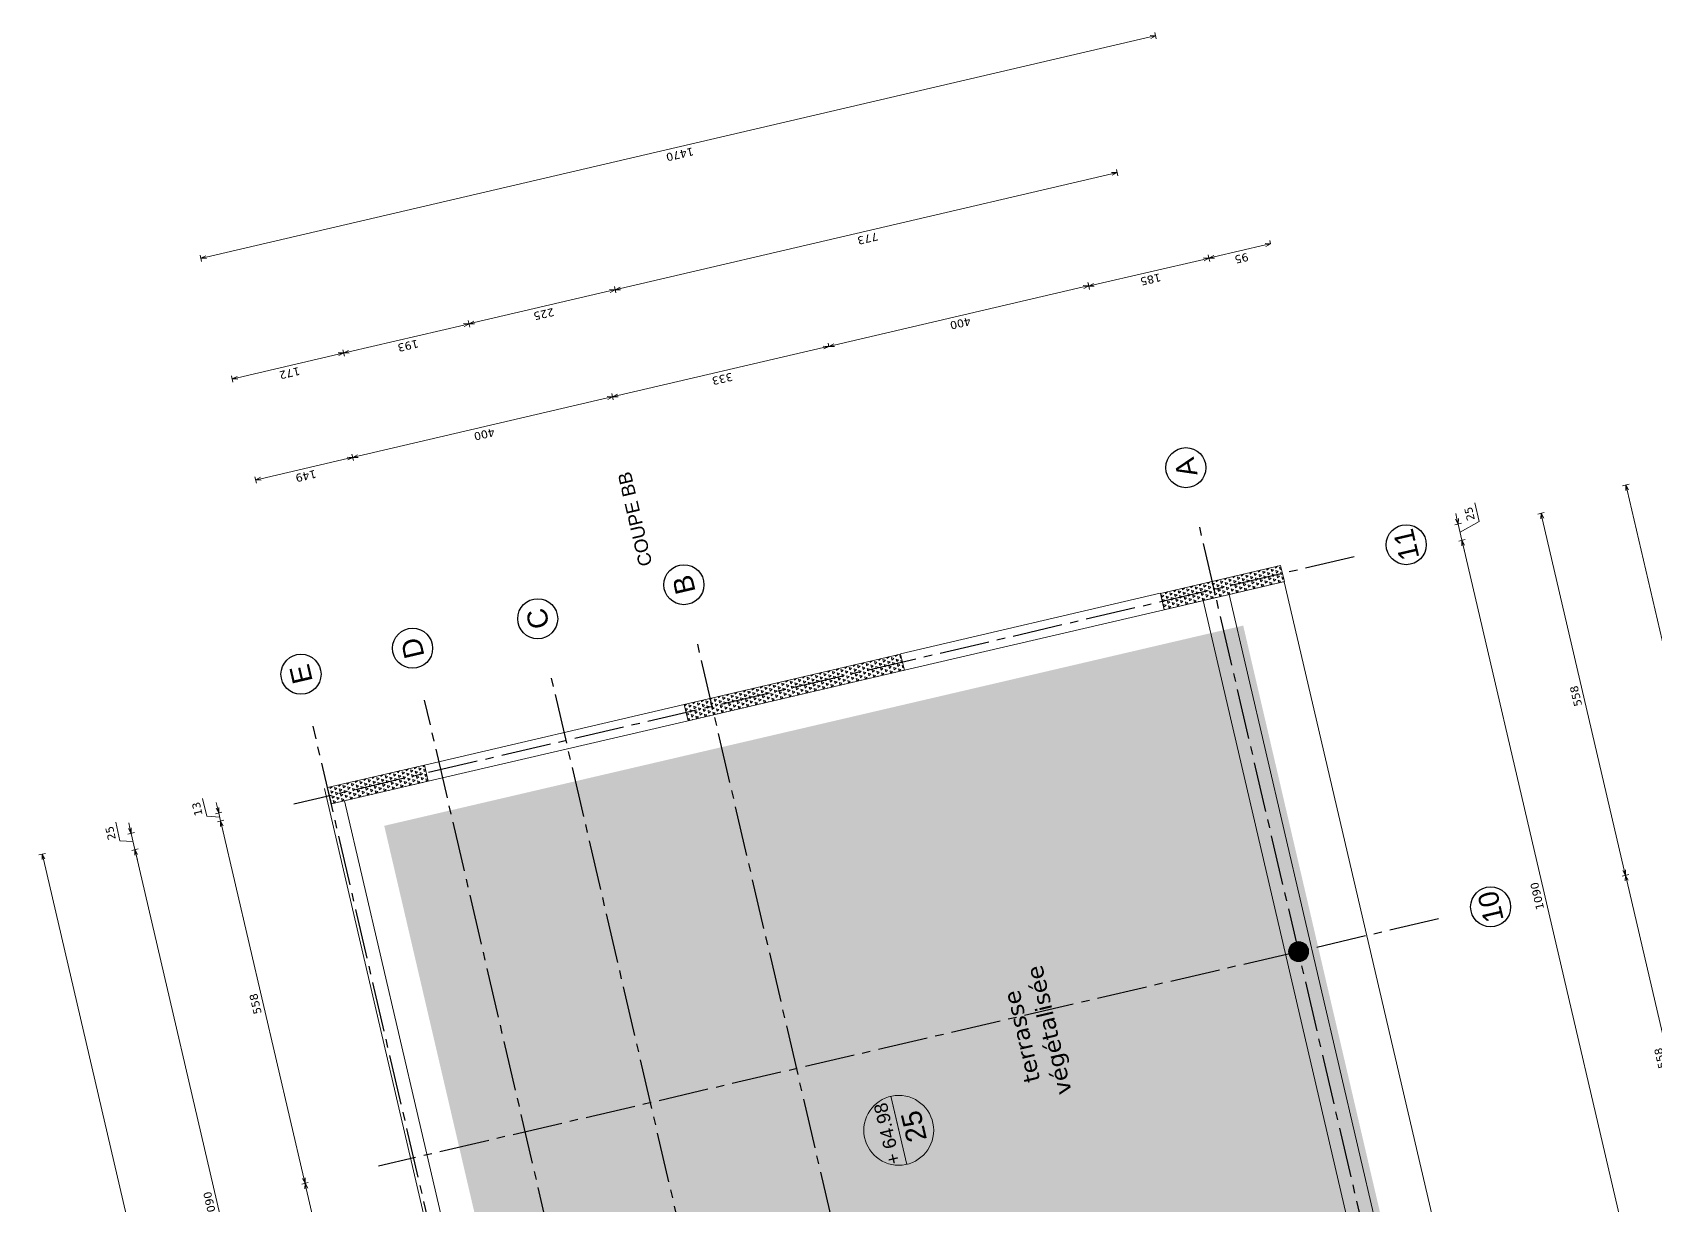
# Model space of a CAD drawing. Header units: metres. Extents: x -49 to 867749, y -579737 to 170817.
# Drawn here: x 596061.15 to 596085.48, y 139718.45 to 139736.03 of the extents above; entities that cross this region are included whole.
import ezdxf
from ezdxf.enums import TextEntityAlignment as Align

# ---------------------------------------------------------------- set-up
doc = ezdxf.new("R2010")
doc.units = ezdxf.units.M
doc.header["$MEASUREMENT"] = 0
doc.header["$PDMODE"] = 3
doc.header["$PDSIZE"] = 0.1
doc.linetypes.add('AXES2', pattern=[1.125, 0.75, -0.125, 0.125, -0.125])
for name, color, linetype in [('00-AXE-0.00', 14, 'AXES2'), ('04-VEGET2-0.15', 80, 'Continuous'), ('06-TXT-DIVERS-0.20', 70, 'Continuous')]:
    doc.layers.add(name, color=color, linetype=linetype)
for name, color, linetype, lineweight in [('ACSP - Bois', 47, 'Continuous', 18), ('ACSP - Béton', 252, 'Continuous', 18), ('ACSP - Cotes', 7, 'Continuous', 18), ('ACSP - Dalle', 250, 'Continuous', 18)]:
    doc.layers.add(name, color=color, linetype=linetype, lineweight=lineweight)
doc.styles.add('ARIAL', font='arial.ttf')
doc.styles.add('COT', font='verdana.ttf')
doc.styles.add('locaux 100', font='verdana.ttf', dxfattribs={"height": 0.22})
doc.styles.get("Standard").update_dxf_attribs({"font": 'arial.ttf'})
doc.dimstyles.new('COT50', dxfattribs={"dimtxt": 0.12, "dimasz": 0.08, "dimexe": 0.05, "dimexo": 0, "dimgap": 0.05, "dimtad": 1, "dimdec": 0, "dimlfac": 100, "dimzin": 0, "dimdsep": 46, "dimtxsty": 'COT', "dimblk": 'OPEN30', "dimcen": 0.04, "dimdle": 0.05, "dimclrd": 256, "dimclre": 256, "dimclrt": 6, "dimadec": 0, "dimazin": 0, "dimtm": 1e-09, "dimtfac": 1, "dimtdec": 0, "dimtmove": 1, "dimatfit": 0, "dimldrblk": 'OPEN30', "dimfxl": 0.05, "dimfxlon": 1, "dimtolj": 1, "dimtzin": 0, "dimlwd": -1, "dimlwe": -1, "dimarcsym": 0})
pattern_1 = [(163.12127, (596202.22875, 139600.27055), (-0.054743143, -0.05126586), [0.0375, -0.0375]), (223.12127, (596202.22875, 139600.27055), (0.017025965, -0.073041882), [0.0375, -0.0375]), (103.12127, (596202.20138, 139600.244915), (-0.071769108, 0.021776023), [0.0375, -0.0375])]

# ---------------------------------------------------------------- blocks, each defined once
blk = doc.blocks.new('_Open30')
at = {"color": 0, "linetype": 'ByBlock', "lineweight": -2}
for p, q in [((-1, 0.27), (0, 0)), ((0, 0), (-1, -0.27)), ((0, 0), (-1, 0))]:
    blk.add_line(p, q, dxfattribs=at)
blk = doc.blocks.new('*D1063')
at = {"layer": 'ACSP - Cotes', "transparency": 16777216}
for p, q in [((596082.534, 139728.409), (596082.632, 139728.432)), ((596085.039, 139717.883), (596082.601, 139728.342)), ((596085.009, 139717.794), (596085.106, 139717.816))]:
    blk.add_line(p, q, dxfattribs=at)
at = {"layer": 'Defpoints', "color": 0, "transparency": 16777216}
for p in [(596082.583, 139728.42), (596078.128, 139727.382), (596080.603, 139716.767)]:
    blk.add_point(p, dxfattribs=at)
at = {"layer": 'ACSP - Cotes', "transparency": 16777216, "xscale": 0.08, "yscale": 0.08, "zscale": 0.08}
for p, rotation in [((596082.583, 139728.42), 103.121270232965), ((596085.057, 139717.805), 283.121270232965)]:
    blk.add_blockref('_Open30', p, dxfattribs=dict(at, rotation=rotation))
at = {"layer": 'ACSP - Cotes', "color": 6, "transparency": 16777216, "insert": (596083.711, 139723.087), "char_height": 0.12, "attachment_point": 5, "rotation": 103.1213, "style": 'COT'}
blk.add_mtext('\\A1;1090', dxfattribs=at)
blk = doc.blocks.new('*D1064')
at = {"layer": 'ACSP - Cotes', "transparency": 16777216}
for p, q in [((596082.838, 139728.704), (596082.773, 139728.982)), ((596082.477, 139728.652), (596082.575, 139728.675)), ((596082.508, 139728.742), (596082.49, 139728.82)), ((596082.583, 139728.42), (596082.526, 139728.664)), ((596082.583, 139728.42), (596082.526, 139728.664)), ((596082.555, 139728.542), (596082.838, 139728.704)), ((596082.534, 139728.409), (596082.632, 139728.432)), ((596082.601, 139728.342), (596082.619, 139728.264))]:
    blk.add_line(p, q, dxfattribs=at)
at = {"layer": 'Defpoints', "color": 0, "transparency": 16777216}
for p in [(596082.526, 139728.664), (596078.072, 139727.625), (596078.128, 139727.382)]:
    blk.add_point(p, dxfattribs=at)
at = {"layer": 'ACSP - Cotes', "transparency": 16777216, "xscale": 0.08, "yscale": 0.08, "zscale": 0.08}
for p, rotation in [((596082.526, 139728.664), 283.121270232965), ((596082.583, 139728.42), 103.121270232965)]:
    blk.add_blockref('_Open30', p, dxfattribs=dict(at, rotation=rotation))
at = {"layer": 'ACSP - Cotes', "color": 6, "transparency": 16777216, "insert": (596082.696, 139728.818), "char_height": 0.12, "attachment_point": 5, "rotation": 103.1213, "style": 'COT'}
blk.add_mtext('\\A1;25', dxfattribs=at)
blk = doc.blocks.new('*D1040')
at = {"layer": 'ACSP - Cotes', "transparency": 16777216}
for p, q in [((596079.636, 139732.848), (596078.867, 139732.669)), ((596079.714, 139732.866), (596079.702, 139732.915)), ((596078.789, 139732.651), (596078.777, 139732.699))]:
    blk.add_line(p, q, dxfattribs=at)
at = {"layer": 'Defpoints', "color": 0, "transparency": 16777216}
for p in [(596079.714, 139732.866), (596078.789, 139732.651), (596078.789, 139732.651)]:
    blk.add_point(p, dxfattribs=at)
at = {"layer": 'ACSP - Cotes', "transparency": 16777216, "xscale": 0.08, "yscale": 0.08, "zscale": 0.08}
for p, rotation in [((596079.714, 139732.866), 13.12127038304243), ((596078.789, 139732.651), 193.1212703830424)]:
    blk.add_blockref('_Open30', p, dxfattribs=dict(at, rotation=rotation))
at = {"layer": 'ACSP - Cotes', "color": 6, "transparency": 16777216, "insert": (596079.277, 139732.649), "char_height": 0.12, "attachment_point": 5, "rotation": 193.1213, "style": 'COT'}
blk.add_mtext('\\A1;95', dxfattribs=at)
blk = doc.blocks.new('*D1041')
at = {"layer": 'ACSP - Cotes', "transparency": 16777216}
for p, q in [((596078.711, 139732.632), (596077.065, 139732.249)), ((596078.789, 139732.651), (596078.8, 139732.602)), ((596076.998, 139732.182), (596076.976, 139732.279))]:
    blk.add_line(p, q, dxfattribs=at)
at = {"layer": 'Defpoints', "color": 0, "transparency": 16777216}
for p in [(596078.789, 139732.651), (596076.987, 139732.231), (596078.061, 139727.623)]:
    blk.add_point(p, dxfattribs=at)
at = {"layer": 'ACSP - Cotes', "transparency": 16777216, "xscale": 0.08, "yscale": 0.08, "zscale": 0.08}
for p, rotation in [((596078.789, 139732.651), 13.12127038304243), ((596076.987, 139732.231), 193.1212703830424)]:
    blk.add_blockref('_Open30', p, dxfattribs=dict(at, rotation=rotation))
at = {"layer": 'ACSP - Cotes', "color": 6, "transparency": 16777216, "insert": (596077.913, 139732.331), "char_height": 0.12, "attachment_point": 5, "rotation": 193.1213, "style": 'COT'}
blk.add_mtext('\\A1;185', dxfattribs=at)
blk = doc.blocks.new('*D1042')
at = {"layer": 'ACSP - Cotes', "transparency": 16777216}
for p, q in [((596061.247, 139723.704), (596061.345, 139723.726)), ((596074.891, 139665.391), (596061.314, 139723.637)), ((596074.86, 139665.302), (596074.958, 139665.325))]:
    blk.add_line(p, q, dxfattribs=at)
at = {"layer": 'Defpoints', "color": 0, "transparency": 16777216}
for p in [(596061.15, 139723.681), (596061.296, 139723.715), (596074.763, 139665.279)]:
    blk.add_point(p, dxfattribs=at)
at = {"layer": 'ACSP - Cotes', "transparency": 16777216, "xscale": 0.08, "yscale": 0.08, "zscale": 0.08}
for p, rotation in [((596061.296, 139723.715), 103.1212703830424), ((596074.909, 139665.314), 283.1212703830424)]:
    blk.add_blockref('_Open30', p, dxfattribs=dict(at, rotation=rotation))
at = {"layer": 'ACSP - Cotes', "color": 6, "transparency": 16777216, "insert": (596067.993, 139694.489), "char_height": 0.12, "attachment_point": 5, "rotation": 103.1213, "style": 'COT'}
blk.add_mtext('\\A1;5997', dxfattribs=at)
blk = doc.blocks.new('*D1043')
at = {"layer": 'ACSP - Cotes', "transparency": 16777216}
for p, q in [((596084.991, 139729.238), (596085.088, 139729.261)), ((596098.635, 139670.926), (596085.058, 139729.172)), ((596098.604, 139670.837), (596098.702, 139670.86))]:
    blk.add_line(p, q, dxfattribs=at)
at = {"layer": 'Defpoints', "color": 0, "transparency": 16777216}
for p in [(596084.581, 139729.143), (596085.04, 139729.25), (596098.194, 139670.741)]:
    blk.add_point(p, dxfattribs=at)
at = {"layer": 'ACSP - Cotes', "transparency": 16777216, "xscale": 0.08, "yscale": 0.08, "zscale": 0.08}
for p, rotation in [((596085.04, 139729.25), 103.1212703830424), ((596098.653, 139670.848), 283.1212703830424)]:
    blk.add_blockref('_Open30', p, dxfattribs=dict(at, rotation=rotation))
at = {"layer": 'ACSP - Cotes', "color": 6, "transparency": 16777216, "insert": (596091.737, 139700.023), "char_height": 0.12, "attachment_point": 5, "rotation": 103.1213, "style": 'COT'}
blk.add_mtext('\\A1;5997', dxfattribs=at)
blk = doc.blocks.new('*D1044')
at = {"layer": 'ACSP - Cotes', "transparency": 16777216}
for p, q in [((596076.987, 139732.231), (596076.974, 139732.285)), ((596076.908, 139732.218), (596073.168, 139731.346)), ((596073.091, 139731.323), (596073.079, 139731.377))]:
    blk.add_line(p, q, dxfattribs=at)
at = {"layer": 'Defpoints', "color": 0, "transparency": 16777216}
for p in [(596076.987, 139732.231), (596073.09, 139731.328), (596073.091, 139731.323)]:
    blk.add_point(p, dxfattribs=at)
at = {"layer": 'ACSP - Cotes', "transparency": 16777216, "xscale": 0.08, "yscale": 0.08, "zscale": 0.08}
for p, rotation in [((596076.986, 139732.236), 13.12127037986355), ((596073.09, 139731.328), 193.1212703798636)]:
    blk.add_blockref('_Open30', p, dxfattribs=dict(at, rotation=rotation))
at = {"layer": 'ACSP - Cotes', "color": 6, "transparency": 16777216, "insert": (596075.063, 139731.673), "char_height": 0.12, "attachment_point": 5, "rotation": 193.1213, "style": 'COT'}
blk.add_mtext('\\A1;400', dxfattribs=at)
blk = doc.blocks.new('*D1065')
at = {"layer": 'ACSP - Cotes', "transparency": 16777216}
for p, q in [((596073.012, 139731.31), (596069.925, 139730.59)), ((596073.091, 139731.323), (596073.079, 139731.377)), ((596069.858, 139730.524), (596069.836, 139730.621))]:
    blk.add_line(p, q, dxfattribs=at)
at = {"layer": 'Defpoints', "color": 0, "transparency": 16777216}
for p in [(596073.091, 139731.323), (596069.847, 139730.572), (596070.922, 139725.959)]:
    blk.add_point(p, dxfattribs=at)
at = {"layer": 'ACSP - Cotes', "transparency": 16777216, "xscale": 0.08, "yscale": 0.08, "zscale": 0.08}
for p, rotation in [((596073.09, 139731.328), 13.12127037986355), ((596069.847, 139730.572), 193.1212703798636)]:
    blk.add_blockref('_Open30', p, dxfattribs=dict(at, rotation=rotation))
at = {"layer": 'ACSP - Cotes', "color": 6, "transparency": 16777216, "insert": (596071.494, 139730.841), "char_height": 0.12, "attachment_point": 5, "rotation": 193.1213, "style": 'COT'}
blk.add_mtext('\\A1;333', dxfattribs=at)
blk = doc.blocks.new('*D1066')
at = {"layer": 'ACSP - Cotes', "transparency": 16777216}
for p, q in [((596069.769, 139730.554), (596066.029, 139729.682)), ((596069.858, 139730.524), (596069.836, 139730.621)), ((596065.963, 139729.615), (596065.94, 139729.713))]:
    blk.add_line(p, q, dxfattribs=at)
at = {"layer": 'Defpoints', "color": 0, "transparency": 16777216}
for p in [(596065.951, 139729.664), (596070.922, 139725.959), (596067.027, 139725.051)]:
    blk.add_point(p, dxfattribs=at)
at = {"layer": 'ACSP - Cotes', "transparency": 16777216, "xscale": 0.08, "yscale": 0.08, "zscale": 0.08}
for p, rotation in [((596069.847, 139730.572), 13.12127037986355), ((596065.951, 139729.664), 193.1212703798636)]:
    blk.add_blockref('_Open30', p, dxfattribs=dict(at, rotation=rotation))
at = {"layer": 'ACSP - Cotes', "color": 6, "transparency": 16777216, "insert": (596067.925, 139730.009), "char_height": 0.12, "attachment_point": 5, "rotation": 193.1213, "style": 'COT'}
blk.add_mtext('\\A1;400', dxfattribs=at)
blk = doc.blocks.new('*D1067')
at = {"layer": 'ACSP - Cotes', "transparency": 16777216}
for p, q in [((596065.874, 139729.646), (596064.575, 139729.343)), ((596065.963, 139729.615), (596065.94, 139729.713)), ((596064.508, 139729.276), (596064.486, 139729.374))]:
    blk.add_line(p, q, dxfattribs=at)
at = {"layer": 'Defpoints', "color": 0, "transparency": 16777216}
for p in [(596064.497, 139729.325), (596067.027, 139725.051), (596065.572, 139724.712)]:
    blk.add_point(p, dxfattribs=at)
at = {"layer": 'ACSP - Cotes', "transparency": 16777216, "xscale": 0.08, "yscale": 0.08, "zscale": 0.08}
for p, rotation in [((596065.951, 139729.664), 13.12127037986355), ((596064.497, 139729.325), 193.1212703798636)]:
    blk.add_blockref('_Open30', p, dxfattribs=dict(at, rotation=rotation))
at = {"layer": 'ACSP - Cotes', "color": 6, "transparency": 16777216, "insert": (596065.25, 139729.385), "char_height": 0.12, "attachment_point": 5, "rotation": 193.1213, "style": 'COT'}
blk.add_mtext('\\A1;149', dxfattribs=at)
blk = doc.blocks.new('*D1081')
at = {"layer": 'ACSP - Cotes', "transparency": 16777216}
for p, q in [((596062.735, 139723.794), (596062.638, 139723.771)), ((596065.142, 139713.245), (596062.704, 139723.704)), ((596065.209, 139713.178), (596065.112, 139713.156))]:
    blk.add_line(p, q, dxfattribs=at)
at = {"layer": 'Defpoints', "color": 0, "transparency": 16777216}
for p in [(596067.541, 139724.914), (596062.686, 139723.782), (596069.966, 139714.287)]:
    blk.add_point(p, dxfattribs=at)
at = {"layer": 'ACSP - Cotes', "transparency": 16777216, "xscale": 0.08, "yscale": 0.08, "zscale": 0.08}
for p, rotation in [((596062.686, 139723.782), 103.1212704065441), ((596065.161, 139713.167), 283.1212704065441)]:
    blk.add_blockref('_Open30', p, dxfattribs=dict(at, rotation=rotation))
at = {"layer": 'ACSP - Cotes', "color": 6, "transparency": 16777216, "insert": (596063.814, 139718.449), "char_height": 0.12, "attachment_point": 5, "rotation": 103.1213, "style": 'COT'}
blk.add_mtext('\\A1;1090', dxfattribs=at)
blk = doc.blocks.new('*D1082')
at = {"layer": 'ACSP - Cotes', "transparency": 16777216}
for p, q in [((596062.462, 139723.916), (596062.398, 139724.194)), ((596062.678, 139724.037), (596062.581, 139724.015)), ((596062.611, 139724.104), (596062.593, 139724.182)), ((596062.686, 139723.782), (596062.629, 139724.026)), ((596062.686, 139723.782), (596062.629, 139724.026)), ((596062.658, 139723.904), (596062.462, 139723.916)), ((596062.735, 139723.794), (596062.638, 139723.771)), ((596062.704, 139723.704), (596062.723, 139723.627))]:
    blk.add_line(p, q, dxfattribs=at)
at = {"layer": 'Defpoints', "color": 0, "transparency": 16777216}
for p in [(596067.481, 139725.157), (596067.541, 139724.914), (596062.629, 139724.026)]:
    blk.add_point(p, dxfattribs=at)
at = {"layer": 'ACSP - Cotes', "transparency": 16777216, "xscale": 0.08, "yscale": 0.08, "zscale": 0.08}
for p, rotation in [((596062.629, 139724.026), 283.1212704065441), ((596062.686, 139723.782), 103.1212704065441)]:
    blk.add_blockref('_Open30', p, dxfattribs=dict(at, rotation=rotation))
at = {"layer": 'ACSP - Cotes', "color": 6, "transparency": 16777216, "insert": (596062.321, 139724.03), "char_height": 0.12, "attachment_point": 5, "rotation": 103.1213, "style": 'COT'}
blk.add_mtext('\\A1;25', dxfattribs=at)
blk = doc.blocks.new('*D1054')
at = {"layer": 'ACSP - Cotes', "transparency": 16777216}
for p, q in [((596065.285, 139718.792), (596065.188, 139718.769)), ((596066.484, 139713.429), (596065.255, 139718.703)), ((596066.551, 139713.363), (596066.454, 139713.34))]:
    blk.add_line(p, q, dxfattribs=at)
at = {"layer": 'Defpoints', "color": 0, "transparency": 16777216}
for p in [(596068.093, 139719.447), (596065.237, 139718.781), (596069.359, 139714.017)]:
    blk.add_point(p, dxfattribs=at)
at = {"layer": 'ACSP - Cotes', "transparency": 16777216, "xscale": 0.08, "yscale": 0.08, "zscale": 0.08}
for p, rotation in [((596065.237, 139718.781), 103.1212703818782), ((596066.502, 139713.351), 283.1212703818782)]:
    blk.add_blockref('_Open30', p, dxfattribs=dict(at, rotation=rotation))
at = {"layer": 'ACSP - Cotes', "color": 6, "transparency": 16777216, "insert": (596065.76, 139716.04), "char_height": 0.12, "attachment_point": 5, "rotation": 103.1213, "style": 'COT'}
blk.add_mtext('\\A1;558', dxfattribs=at)
blk = doc.blocks.new('*D1055')
at = {"layer": 'ACSP - Cotes', "transparency": 16777216}
for p, q in [((596064.02, 139724.222), (596063.922, 139724.199)), ((596065.219, 139718.859), (596063.989, 139724.132)), ((596065.285, 139718.792), (596065.188, 139718.769))]:
    blk.add_line(p, q, dxfattribs=at)
at = {"layer": 'Defpoints', "color": 0, "transparency": 16777216}
for p in [(596066.828, 139724.876), (596063.971, 139724.21), (596068.093, 139719.447)]:
    blk.add_point(p, dxfattribs=at)
at = {"layer": 'ACSP - Cotes', "transparency": 16777216, "xscale": 0.08, "yscale": 0.08, "zscale": 0.08}
for p, rotation in [((596063.971, 139724.21), 103.1212703818782), ((596065.237, 139718.781), 283.1212703818782)]:
    blk.add_blockref('_Open30', p, dxfattribs=dict(at, rotation=rotation))
at = {"layer": 'ACSP - Cotes', "color": 6, "transparency": 16777216, "insert": (596064.494, 139721.47), "char_height": 0.12, "attachment_point": 5, "rotation": 103.1213, "style": 'COT'}
blk.add_mtext('\\A1;558', dxfattribs=at)
blk = doc.blocks.new('*D1056')
at = {"layer": 'ACSP - Cotes', "transparency": 16777216}
for p, q in [((596063.762, 139724.283), (596063.699, 139724.551)), ((596063.925, 139724.41), (596063.906, 139724.488)), ((596063.957, 139724.271), (596063.762, 139724.283)), ((596063.991, 139724.343), (596063.894, 139724.321)), ((596064.02, 139724.222), (596063.922, 139724.199)), ((596063.971, 139724.21), (596063.943, 139724.332)), ((596063.971, 139724.21), (596063.943, 139724.332)), ((596063.989, 139724.132), (596064.007, 139724.054))]:
    blk.add_line(p, q, dxfattribs=at)
at = {"layer": 'Defpoints', "color": 0, "transparency": 16777216}
for p in [(596067.435, 139725.146), (596066.828, 139724.876), (596063.943, 139724.332)]:
    blk.add_point(p, dxfattribs=at)
at = {"layer": 'ACSP - Cotes', "transparency": 16777216, "xscale": 0.08, "yscale": 0.08, "zscale": 0.08}
for p, rotation in [((596063.943, 139724.332), 283.1212703818782), ((596063.971, 139724.21), 103.1212703818782)]:
    blk.add_blockref('_Open30', p, dxfattribs=dict(at, rotation=rotation))
at = {"layer": 'ACSP - Cotes', "color": 6, "transparency": 16777216, "insert": (596063.621, 139724.392), "char_height": 0.12, "attachment_point": 5, "rotation": 103.1213, "style": 'COT'}
blk.add_mtext('\\A1;13', dxfattribs=at)
blk = doc.blocks.new('*D1057')
at = {"layer": 'ACSP - Cotes', "transparency": 16777216}
for p, q in [((596077.423, 139733.883), (596077.401, 139733.98)), ((596077.334, 139733.914), (596069.964, 139732.196)), ((596069.897, 139732.129), (596069.874, 139732.226))]:
    blk.add_line(p, q, dxfattribs=at)
at = {"layer": 'Defpoints', "color": 0, "transparency": 16777216}
for p in [(596077.521, 139733.465), (596069.886, 139732.177), (596069.995, 139731.71)]:
    blk.add_point(p, dxfattribs=at)
at = {"layer": 'ACSP - Cotes', "transparency": 16777216, "xscale": 0.08, "yscale": 0.08, "zscale": 0.08}
for p, rotation in [((596077.412, 139733.932), 13.12127037986355), ((596069.886, 139732.177), 193.1212703798636)]:
    blk.add_blockref('_Open30', p, dxfattribs=dict(at, rotation=rotation))
at = {"layer": 'ACSP - Cotes', "color": 6, "transparency": 16777216, "insert": (596073.674, 139732.945), "char_height": 0.12, "attachment_point": 5, "rotation": 193.1213, "style": 'COT'}
blk.add_mtext('\\A1;773', dxfattribs=at)
blk = doc.blocks.new('*D1083')
at = {"layer": 'ACSP - Cotes', "transparency": 16777216}
for p, q in [((596069.808, 139732.159), (596067.772, 139731.685)), ((596069.897, 139732.129), (596069.874, 139732.226)), ((596067.706, 139731.618), (596067.683, 139731.715))]:
    blk.add_line(p, q, dxfattribs=at)
at = {"layer": 'Defpoints', "color": 0, "transparency": 16777216}
for p in [(596067.695, 139731.667), (596069.995, 139731.71), (596068.907, 139726.465)]:
    blk.add_point(p, dxfattribs=at)
at = {"layer": 'ACSP - Cotes', "transparency": 16777216, "xscale": 0.08, "yscale": 0.08, "zscale": 0.08}
for p, rotation in [((596069.886, 139732.177), 13.12127037986355), ((596067.695, 139731.667), 193.1212703798636)]:
    blk.add_blockref('_Open30', p, dxfattribs=dict(at, rotation=rotation))
at = {"layer": 'ACSP - Cotes', "color": 6, "transparency": 16777216, "insert": (596068.816, 139731.812), "char_height": 0.12, "attachment_point": 5, "rotation": 193.1213, "style": 'COT'}
blk.add_mtext('\\A1;225', dxfattribs=at)
blk = doc.blocks.new('*D1084')
at = {"layer": 'ACSP - Cotes', "transparency": 16777216}
for p, q in [((596067.617, 139731.648), (596065.895, 139731.247)), ((596067.706, 139731.618), (596067.683, 139731.715)), ((596065.828, 139731.18), (596065.805, 139731.278))]:
    blk.add_line(p, q, dxfattribs=at)
at = {"layer": 'Defpoints', "color": 0, "transparency": 16777216}
for p in [(596065.817, 139731.229), (596068.907, 139726.465), (596067.03, 139726.023)]:
    blk.add_point(p, dxfattribs=at)
at = {"layer": 'ACSP - Cotes', "transparency": 16777216, "xscale": 0.08, "yscale": 0.08, "zscale": 0.08}
for p, rotation in [((596067.695, 139731.667), 13.12127037986355), ((596065.817, 139731.229), 193.1212703798636)]:
    blk.add_blockref('_Open30', p, dxfattribs=dict(at, rotation=rotation))
at = {"layer": 'ACSP - Cotes', "color": 6, "transparency": 16777216, "insert": (596066.781, 139731.338), "char_height": 0.12, "attachment_point": 5, "rotation": 193.1213, "style": 'COT'}
blk.add_mtext('\\A1;193', dxfattribs=at)
blk = doc.blocks.new('*D1085')
at = {"layer": 'ACSP - Cotes', "transparency": 16777216}
for p, q in [((596065.828, 139731.18), (596065.805, 139731.278)), ((596065.739, 139731.211), (596064.222, 139730.857)), ((596064.155, 139730.79), (596064.133, 139730.888))]:
    blk.add_line(p, q, dxfattribs=at)
at = {"layer": 'Defpoints', "color": 0, "transparency": 16777216}
for p in [(596064.144, 139730.839), (596067.03, 139726.023), (596065.358, 139725.633)]:
    blk.add_point(p, dxfattribs=at)
at = {"layer": 'ACSP - Cotes', "transparency": 16777216, "xscale": 0.08, "yscale": 0.08, "zscale": 0.08}
for p, rotation in [((596065.817, 139731.229), 13.12127037986355), ((596064.144, 139730.839), 193.1212703798636)]:
    blk.add_blockref('_Open30', p, dxfattribs=dict(at, rotation=rotation))
at = {"layer": 'ACSP - Cotes', "color": 6, "transparency": 16777216, "insert": (596065.006, 139730.926), "char_height": 0.12, "attachment_point": 5, "rotation": 193.1213, "style": 'COT'}
blk.add_mtext('\\A1;172', dxfattribs=at)
blk = doc.blocks.new('*D1058')
at = {"layer": 'ACSP - Cotes', "transparency": 16777216}
for p, q in [((596077.911, 139735.967), (596063.752, 139732.667)), ((596078, 139735.937), (596077.978, 139736.034)), ((596063.685, 139732.6), (596063.662, 139732.697))]:
    blk.add_line(p, q, dxfattribs=at)
at = {"layer": 'Defpoints', "color": 0, "transparency": 16777216}
for p in [(596078.144, 139735.321), (596063.674, 139732.648), (596063.828, 139731.984)]:
    blk.add_point(p, dxfattribs=at)
at = {"layer": 'ACSP - Cotes', "transparency": 16777216, "xscale": 0.08, "yscale": 0.08, "zscale": 0.08}
for p, rotation in [((596077.989, 139735.985), 13.12127037986355), ((596063.674, 139732.648), 193.1212703798636)]:
    blk.add_blockref('_Open30', p, dxfattribs=dict(at, rotation=rotation))
at = {"layer": 'ACSP - Cotes', "color": 6, "transparency": 16777216, "insert": (596070.857, 139734.207), "char_height": 0.12, "attachment_point": 5, "rotation": 193.1213, "style": 'COT'}
blk.add_mtext('\\A1;1470', dxfattribs=at)
blk = doc.blocks.new('*D1093')
at = {"layer": 'ACSP - Cotes', "transparency": 16777216}
for p, q in [((596084.986, 139723.384), (596085.083, 139723.407)), ((596086.282, 139718.044), (596085.052, 139723.318)), ((596086.251, 139717.955), (596086.349, 139717.977))]:
    blk.add_line(p, q, dxfattribs=at)
at = {"layer": 'Defpoints', "color": 0, "transparency": 16777216}
for p in [(596085.034, 139723.396), (596080.442, 139722.325), (596081.707, 139716.896)]:
    blk.add_point(p, dxfattribs=at)
at = {"layer": 'ACSP - Cotes', "transparency": 16777216, "xscale": 0.08, "yscale": 0.08, "zscale": 0.08}
for p, rotation in [((596085.034, 139723.396), 103.1212703973986), ((596086.3, 139717.966), 283.1212703973986)]:
    blk.add_blockref('_Open30', p, dxfattribs=dict(at, rotation=rotation))
at = {"layer": 'ACSP - Cotes', "color": 6, "transparency": 16777216, "insert": (596085.557, 139720.655), "char_height": 0.12, "attachment_point": 5, "rotation": 103.1213, "style": 'COT'}
blk.add_mtext('\\A1;558', dxfattribs=at)
blk = doc.blocks.new('*D1094')
at = {"layer": 'ACSP - Cotes', "transparency": 16777216}
for p, q in [((596083.72, 139728.814), (596083.817, 139728.836)), ((596085.016, 139723.473), (596083.787, 139728.747)), ((596084.986, 139723.384), (596085.083, 139723.407))]:
    blk.add_line(p, q, dxfattribs=at)
at = {"layer": 'Defpoints', "color": 0, "transparency": 16777216}
for p in [(596083.769, 139728.825), (596079.176, 139727.755), (596080.442, 139722.325)]:
    blk.add_point(p, dxfattribs=at)
at = {"layer": 'ACSP - Cotes', "transparency": 16777216, "xscale": 0.08, "yscale": 0.08, "zscale": 0.08}
for p, rotation in [((596083.769, 139728.825), 103.1212703973986), ((596085.034, 139723.396), 283.1212703973986)]:
    blk.add_blockref('_Open30', p, dxfattribs=dict(at, rotation=rotation))
at = {"layer": 'ACSP - Cotes', "color": 6, "transparency": 16777216, "insert": (596084.292, 139726.085), "char_height": 0.12, "attachment_point": 5, "rotation": 103.1213, "style": 'COT'}
blk.add_mtext('\\A1;558', dxfattribs=at)
blk = doc.blocks.new('A$C2D2A546F')
at = {"layer": '04-VEGET2-0.15', "true_color": 0x999999}
h = blk.add_hatch(dxfattribs=at)
h.set_pattern_fill('GRASS', color=253, scale=0.25, angle=-103.1213)
h.set_pattern_definition([(90, (-14.11878, -2.9), (-0.1767767, 0.1767767), [0.046875, -0.3066784]), (45, (-14.11878, -2.9), (-0.1767767, 0.1767767), [0.046875, -0.203125]), (135, (-14.11878, -2.9), (-0.1767767, -0.1767767), [0.046875, -0.203125])])
edge = h.paths.add_edge_path()
edge.add_line((35.348, 7.691), (35.348, 10.597))
edge.add_line((35.348, 10.597), (35.638, 10.597))
edge.add_line((35.638, 10.597), (35.638, 11.224))
edge.add_line((35.638, 11.224), (45.248, 11.224))
edge.add_line((45.248, 11.224), (45.248, -2))
edge.add_line((45.248, -2), (35.348, -2))
edge.add_line((35.348, -2), (35.348, 6.891))

msp = doc.modelspace()

# ---------------------------------------------------------------- hatches: boundary and pattern name
at = {"layer": 'ACSP - Bois'}
h = msp.add_hatch(dxfattribs=at)
h.set_pattern_fill('TRIANG', color=256, scale=0.2, style=0)
h.set_pattern_definition(pattern_1)
h.paths.add_polyline_path([(596079.863, 139728.043), (596078.061, 139727.623), (596078.118, 139727.379), (596079.92, 139727.8)])
h = msp.add_hatch(dxfattribs=at)
h.set_pattern_fill('TRIANG', color=256, scale=0.2, style=0)
h.set_pattern_definition(pattern_1)
h.paths.add_polyline_path([(596074.165, 139726.715), (596074.165, 139726.715), (596074.222, 139726.471), (596070.979, 139725.715), (596070.922, 139725.959)])
h = msp.add_hatch(dxfattribs=at)
h.set_pattern_fill('TRIANG', color=256, scale=0.2, style=0)
h.set_pattern_definition(pattern_1)
h.paths.add_polyline_path([(596067.027, 139725.051), (596067.027, 139725.051), (596067.027, 139725.051), (596067.084, 139724.807), (596065.632, 139724.469), (596065.572, 139724.712)])
at = {"layer": 'ACSP - Béton'}
h = msp.add_hatch(color=256, dxfattribs=at)
edge = h.paths.add_edge_path()
edge.add_arc((596080.134, 139722.253), 0.15, 0, 360)

# ---------------------------------------------------------------- linework, layer by layer
at = {"layer": '00-AXE-0.00'}
for p, q in [((596092.669, 139668.478), (596078.624, 139728.73)), ((596080.967, 139728.172), (596065.07, 139724.466)), ((596085.143, 139666.723), (596071.098, 139726.975)), ((596082.952, 139666.213), (596068.907, 139726.465)), ((596078.098, 139678.542), (596067.03, 139726.023)), ((596068.466, 139712.296), (596065.358, 139725.633)), ((596082.233, 139722.743), (596066.336, 139719.037))]:
    msp.add_line(p, q, dxfattribs=at)
at = {"layer": '00-AXE-0.00', "linetype": 'Continuous'}
for centre in [(596078.443, 139729.509), (596081.747, 139728.354), (596070.917, 139727.754), (596068.725, 139727.244), (596066.849, 139726.802), (596065.176, 139726.412), (596083.012, 139722.924)]:
    msp.add_circle(centre, 0.3, dxfattribs=at)
at = {"layer": 'ACSP - Bois'}
for points in [[(596079.863, 139728.043), (596078.061, 139727.623), (596078.118, 139727.379), (596079.92, 139727.8), (596079.863, 139728.043)], [(596074.165, 139726.718), (596078.06, 139727.626)], [(596074.222, 139726.471), (596078.118, 139727.379)], [(596074.165, 139726.715), (596074.165, 139726.715), (596074.222, 139726.471), (596070.979, 139725.715), (596070.922, 139725.959), (596074.165, 139726.715)], [(596067.027, 139725.051), (596070.922, 139725.959), (596070.979, 139725.715), (596067.084, 139724.807)], [(596067.027, 139725.051), (596067.027, 139725.051), (596067.027, 139725.051), (596067.084, 139724.807), (596065.632, 139724.469), (596065.572, 139724.712), (596067.027, 139725.051)], [(596068.114, 139713.599), (596065.526, 139724.7)], [(596068.057, 139713.842), (596068.301, 139713.899), (596065.826, 139724.514)]]:
    msp.add_lwpolyline(points, dxfattribs=at)
at = {"layer": 'ACSP - Béton'}
msp.add_lwpolyline([(596078.897, 139727.561), (596078.702, 139727.516), (596081.177, 139716.9), (596081.566, 139716.991), (596079.092, 139727.606)], dxfattribs=at)
msp.add_circle((596080.134, 139722.253), 0.15, dxfattribs=at)
at = {"layer": 'ACSP - Cotes'}
msp.add_lwpolyline([(596074.138, 139719.574), (596074.019, 139720.085), (596074.257, 139719.064)], dxfattribs=at)
msp.add_circle((596074.138, 139719.574), 0.524, dxfattribs=at)
at = {"layer": 'ACSP - Dalle'}
msp.add_lwpolyline([(596082.394, 139717.184), (596079.919, 139727.799)], dxfattribs=at)

# ---------------------------------------------------------------- block references
at = {"layer": 'ACSP - Béton', "rotation": 103.1212703798635}
msp.add_blockref('A$C2D2A546F', (596087.627, 139682.621), dxfattribs=at)

# ---------------------------------------------------------------- texts
at = {"layer": '00-AXE-0.00'}
for s, p in [('A', (596078.443, 139729.509)), ('11', (596081.747, 139728.354)), ('B', (596070.917, 139727.754)), ('C', (596068.725, 139727.244)), ('D', (596066.849, 139726.802)), ('E', (596065.176, 139726.412)), ('10', (596083.012, 139722.924))]:
    msp.add_text(s, height=0.3, rotation=103.1213, dxfattribs=at).set_placement(p, align=Align.MIDDLE_CENTER)
at = {"layer": '00-AXE-0.00', "color": 3, "insert": (596070.25, 139728.012), "char_height": 0.2, "width": 2.78016, "attachment_point": 1, "rotation": 103.1213, "style": 'ARIAL'}
msp.add_mtext('COUPE BB', dxfattribs=at)
at = {"layer": '06-TXT-DIVERS-0.20', "insert": (596076.22, 139721.034), "char_height": 0.25, "width": 2.37148, "attachment_point": 5, "rotation": 103.1213, "style": 'locaux 100'}
msp.add_mtext('terrasse végétalisée ', dxfattribs=at)
at = {"layer": 'ACSP - Cotes', "rotation": 103.1213, "style": 'ARIAL'}
for s, insert, char_height, width, attachment_point in [('+ 64.98', (596074.171, 139719.089), 0.2, 1.027, 7), ('25', (596074.27, 139719.371), 0.3, 0.50644, 1)]:
    msp.add_mtext(s, dxfattribs=dict(at, insert=insert, char_height=char_height, width=width, attachment_point=attachment_point))

# ---------------------------------------------------------------- dimensions: what is measured, and where the dimension line sits
at = {"layer": 'ACSP - Cotes'}
for p1, p2, distance, picture, middle in [((596078.144, 139735.321), (596063.828, 139731.984), -0.682, '*D1058', (596070.857, 139734.207)), ((596077.521, 139733.465), (596069.995, 139731.71), -0.479, '*D1057', (596073.674, 139732.945)), ((596079.714, 139732.866), (596078.789, 139732.651), 0, '*D1040', (596079.277, 139732.649)), ((596076.987, 139732.231), (596073.091, 139731.323), -0.006, '*D1044', (596075.063, 139731.673)), ((596098.194, 139670.741), (596084.581, 139729.143), -0.471, '*D1043', (596091.737, 139700.023)), ((596074.763, 139665.279), (596061.15, 139723.681), -0.15, '*D1042', (596067.993, 139694.489))]:
    dim = msp.add_aligned_dim(p1=p1, p2=p2, distance=distance, dimstyle='COT50', dxfattribs=at)
    dim.commit()
    dim.dimension.update_dxf_attribs({"geometry": picture, "text_midpoint": middle})
for base, p1, p2, angle, picture, middle in [((596076.987, 139732.231), (596078.789, 139732.651), (596078.061, 139727.623), 13.1213, '*D1041', (596077.913, 139732.331)), ((596067.695, 139731.667), (596069.995, 139731.71), (596068.907, 139726.465), 13.1213, '*D1083', (596068.816, 139731.812)), ((596065.817, 139731.229), (596068.907, 139726.465), (596067.03, 139726.023), 13.1213, '*D1084', (596066.781, 139731.338)), ((596064.144, 139730.839), (596067.03, 139726.023), (596065.358, 139725.633), 13.1213, '*D1085', (596065.006, 139730.926)), ((596069.847, 139730.572), (596073.091, 139731.323), (596070.922, 139725.959), 13.1213, '*D1065', (596071.494, 139730.841)), ((596065.951, 139729.664), (596070.922, 139725.959), (596067.027, 139725.051), 13.1213, '*D1066', (596067.925, 139730.009)), ((596064.497, 139729.325), (596067.027, 139725.051), (596065.572, 139724.712), 13.1213, '*D1067', (596065.25, 139729.385)), ((596082.526, 139728.664), (596078.128, 139727.382), (596078.072, 139727.625), 283.1213, '*D1064', (596082.717, 139728.727)), ((596083.769, 139728.825), (596080.442, 139722.325), (596079.176, 139727.755), 283.1213, '*D1094', (596084.292, 139726.085)), ((596082.583, 139728.42), (596080.603, 139716.767), (596078.128, 139727.382), 283.1213, '*D1063', (596083.711, 139723.087)), ((596062.629, 139724.026), (596067.541, 139724.914), (596067.481, 139725.157), 283.1213, '*D1082', (596062.342, 139723.939)), ((596063.943, 139724.332), (596066.828, 139724.876), (596067.435, 139725.146), 283.1213, '*D1056', (596063.641, 139724.306)), ((596062.686, 139723.782), (596069.966, 139714.287), (596067.541, 139724.914), 283.1213, '*D1081', (596063.814, 139718.449)), ((596063.971116, 139724.210249), (596068.093285, 139719.446665), (596066.827689, 139724.876112), 283.12127, '*D1055', (596064.494117, 139721.469932)), ((596085.03421, 139723.39557), (596081.70747, 139716.89566), (596080.44188, 139722.32511), 283.12127, '*D1093', (596085.55722, 139720.65526)), ((596065.237, 139718.781), (596069.359, 139714.017), (596068.093, 139719.447), 283.1213, '*D1054', (596065.76, 139716.04))]:
    dim = msp.add_linear_dim(base=base, p1=p1, p2=p2, angle=angle, dimstyle='COT50', dxfattribs=at)
    dim.commit()
    dim.dimension.update_dxf_attribs({"geometry": picture, "text_midpoint": middle})

doc.saveas('drawing.dxf')
